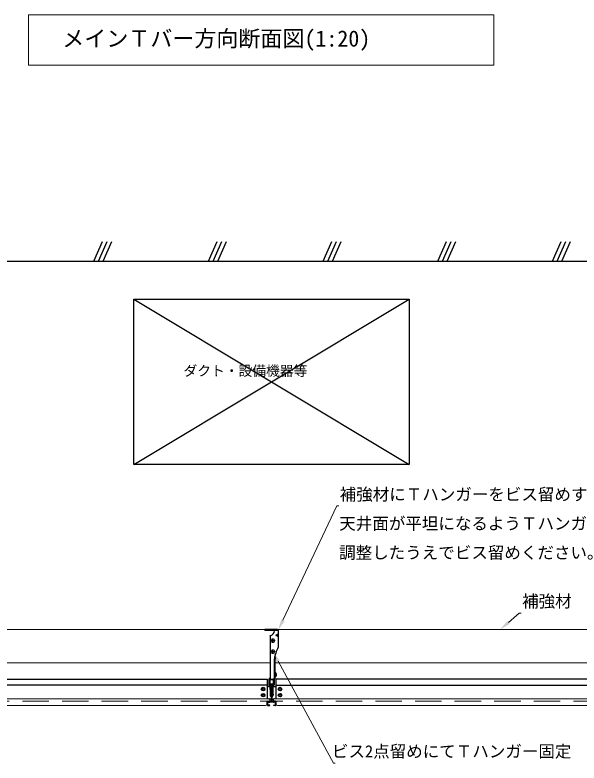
# Model space of a CAD drawing. Units: millimetres, scale not verified. Extents: x -446 to 404, y -405 to 200.
# Drawn here: x 46 to 97.2, y 64 to 132 of the extents above; entities that cross this region are included whole.
import ezdxf
from ezdxf.enums import TextEntityAlignment as Align

# ---------------------------------------------------------------- set-up
doc = ezdxf.new("R2010")
doc.units = ezdxf.units.MM
doc.header["$LTSCALE"] = 2
doc.linetypes.add('DASHED1', pattern=[1.8, 1.2, -0.6])
for name, color, linetype in [('1-0_断面', 134, 'Continuous'), ('2-4_○躯体', 134, 'Continuous'), ('2-9_○ｸﾛｽTﾊﾞｰ1200', 134, 'Continuous'), ('2-A_○ﾒｲﾝTﾊﾞｰ', 134, 'Continuous')]:
    doc.layers.add(name, color=color, linetype=linetype)
for name, color, linetype, lineweight in [('2-0_○注記', 134, 'Continuous', 18), ('2-7_○ﾀｯﾋﾟﾝｸﾞﾋﾞｽ等', 142, 'Continuous', 18), ('2-B_○ﾀﾞｲﾛｰﾄﾝ', 134, 'Continuous', 18), ('2-D_○補強材', 134, 'Continuous', 18), ('2-E_○寸法', 6, 'Continuous', 18)]:
    doc.layers.add(name, color=color, linetype=linetype, lineweight=lineweight)
doc.styles.add('ＭＳ ゴシック', font='')
doc.styles.get('ＭＳ ゴシック').set_extended_font_data('MS Gothic')

msp = doc.modelspace()

# ---------------------------------------------------------------- linework, layer by layer
at = {"layer": '1-0_断面'}
for p, q in [((69.83, 76.159), (69.83, 76.079)), ((69.91, 76.109), (69.91, 74.554)), ((69.83, 76.079), (68.71, 76.079)), ((69.165, 75.609), (69.165, 71.659)), ((69.709, 75.642), (69.909, 75.642)), ((69.555, 73.459), (69.555, 71.159)), ((69.61, 73.456), (69.61, 71.714)), ((69.62, 72.259), (69.61, 72.259)), ((69.695, 72.069), (69.695, 72.049)), ((69.72, 72.084), (69.71, 72.084)), ((69.72, 72.034), (69.71, 72.034)), ((69.72, 72.159), (69.72, 72.084)), ((69.72, 72.034), (69.72, 71.959)), ((69.055, 71.639), (69.055, 71.159)), ((69.135, 71.634), (69.135, 71.164)), ((69.16, 71.659), (69.555, 71.659)), ((69.475, 71.659), (69.475, 71.164)), ((69.62, 71.859), (69.61, 71.859)), ((69.255, 71.059), (69.155, 71.059)), ((69.16, 71.139), (69.255, 71.139)), ((69.255, 71.139), (69.255, 71.059)), ((69.45, 71.139), (69.355, 71.139)), ((69.355, 71.139), (69.355, 71.059)), ((69.455, 71.059), (69.355, 71.059))]:
    msp.add_line(p, q, dxfattribs=at)
for points in [[(69.86, 76.159), (68.71, 76.159), (68.71, 76.079)], [(69.909, 75.517), (69.709, 75.642), (69.909, 75.767)]]:
    msp.add_lwpolyline(points, dxfattribs=at)
for centre, radius, start, end in [((69.86, 76.109), 0.05, 0, 90), ((69.084, 76.078), 0.475, 279.75018, 0.16072), ((72.579, 73.084), 3.048, 151.1513, 172.92321), ((69.586, 73.655), 0.055, 345.42479, 78.8), ((72.579, 73.084), 2.993, 169.26019, 172.8584), ((69.62, 72.159), 0.1, 0, 90), ((69.71, 72.069), 0.015, 90, 180), ((69.71, 72.049), 0.015, 180, 270), ((69.155, 71.639), 0.1, 90, 180), ((69.16, 71.634), 0.025, 90, 180), ((69.555, 71.714), 0.055, 270, 0), ((69.62, 71.959), 0.1, 270, 0), ((69.155, 71.159), 0.1, 180, 270), ((69.16, 71.164), 0.025, 180, 270), ((69.45, 71.164), 0.025, 270, 0), ((69.455, 71.159), 0.1, 270, 0)]:
    msp.add_arc(centre, radius, start, end, dxfattribs=at)
at = {"layer": '2-0_○注記'}
msp.add_lwpolyline([(47.217, 131.975), (89.502, 131.975), (89.502, 127.41), (47.217, 127.41)], close=True, dxfattribs=at)
at = {"layer": '2-0_○注記', "color": 132}
for points in [[(70.337, 77.013), (75.245, 87.386), (75.406, 87.386)], [(90.822, 76.813), (91.811, 77.668), (91.973, 77.668)]]:
    msp.add_lwpolyline(points, dxfattribs=at)
for points in [[(70.187, 77.084), (70.488, 76.942), (69.91, 76.109)], [(90.713, 76.939), (90.931, 76.687), (90.066, 76.159)]]:
    msp.add_solid(points, dxfattribs=at)
at = {"layer": '2-4_○躯体'}
for p, q in [((53.162, 109.609), (53.962, 111.406)), ((53.579, 109.609), (54.378, 111.406)), ((53.995, 109.609), (54.795, 111.406)), ((63.579, 109.609), (64.378, 111.406)), ((63.995, 109.609), (64.795, 111.406)), ((64.412, 109.609), (65.212, 111.406)), ((73.995, 109.609), (74.795, 111.406)), ((74.412, 109.609), (75.212, 111.406)), ((74.829, 109.609), (75.628, 111.406)), ((84.412, 109.609), (85.212, 111.406)), ((84.829, 109.609), (85.628, 111.406)), ((85.245, 109.609), (86.045, 111.406)), ((94.829, 109.609), (95.628, 111.406)), ((95.245, 109.609), (96.045, 111.406)), ((95.662, 109.609), (96.462, 111.406)), ((16.929, 109.609), (121.68, 109.609)), ((56.805, 106.159), (81.805, 91.159)), ((56.805, 91.159), (81.805, 106.159))]:
    msp.add_line(p, q, dxfattribs=at)
msp.add_lwpolyline([(56.805, 106.159), (81.805, 106.159), (81.805, 91.159), (56.805, 91.159)], close=True, dxfattribs=at)
at = {"layer": '2-7_○ﾀｯﾋﾟﾝｸﾞﾋﾞｽ等'}
for p, q in [((69.222, 75.159), (69.622, 75.159)), ((69.274, 75.184), (69.347, 75.184)), ((69.274, 75.134), (69.347, 75.134)), ((69.397, 75.307), (69.397, 75.234)), ((69.397, 75.084), (69.397, 75.011)), ((69.422, 75.359), (69.422, 74.959)), ((69.447, 75.307), (69.447, 75.234)), ((69.447, 75.084), (69.447, 75.011)), ((69.497, 75.184), (69.57, 75.184)), ((69.497, 75.134), (69.57, 75.134)), ((69.222, 74.159), (69.622, 74.159)), ((69.274, 74.184), (69.347, 74.184)), ((69.274, 74.134), (69.347, 74.134)), ((69.397, 74.307), (69.397, 74.234)), ((69.397, 74.084), (69.397, 74.011)), ((69.422, 74.359), (69.422, 73.959)), ((69.447, 74.307), (69.447, 74.234)), ((69.447, 74.084), (69.447, 74.011)), ((69.497, 74.184), (69.57, 74.184)), ((69.497, 74.134), (69.57, 74.134))]:
    msp.add_line(p, q, dxfattribs=at)
for centre in [(69.422, 75.159), (69.422, 74.159)]:
    msp.add_circle(centre, 0.175, dxfattribs=at)
for centre, radius, start, end in [((69.422, 75.159), 0.15, 170.40593, 189.59407), ((69.347, 75.234), 0.05, 270, 0), ((69.347, 75.084), 0.05, 0, 90), ((69.422, 75.159), 0.15, 80.40593, 99.59407), ((69.422, 75.159), 0.15, 260.40593, 279.59407), ((69.497, 75.234), 0.05, 180, 270), ((69.497, 75.084), 0.05, 90, 180), ((69.422, 75.159), 0.15, 350.40593, 9.59407), ((69.422, 74.159), 0.15, 170.40593, 189.59407), ((69.347, 74.234), 0.05, 270, 0), ((69.347, 74.084), 0.05, 0, 90), ((69.422, 74.159), 0.15, 80.40593, 99.59407), ((69.497, 74.234), 0.05, 180, 270), ((69.497, 74.084), 0.05, 90, 180), ((69.422, 74.159), 0.15, 350.40593, 9.59407), ((69.422, 74.159), 0.15, 260.40593, 279.59407)]:
    msp.add_arc(centre, radius, start, end, dxfattribs=at)
at = {"layer": '2-9_○ｸﾛｽTﾊﾞｰ1200'}
for p, q in [((32.37, 71.659), (68.915, 71.659)), ((68.915, 71.659), (68.915, 69.864)), ((107.661, 71.659), (69.7, 71.659)), ((69.7, 71.659), (69.7, 69.864)), ((68.915, 71.129), (32.505, 71.129)), ((69.032, 71.009), (68.915, 71.009)), ((69.3, 71.009), (69.107, 71.009)), ((69.275, 71.009), (69.275, 69.859)), ((69.315, 71.009), (69.507, 71.009)), ((69.34, 71.009), (69.34, 69.859)), ((69.582, 71.009), (69.7, 71.009)), ((69.7, 71.129), (107.796, 71.129))]:
    msp.add_line(p, q, dxfattribs=at)
for points in [[(69.3, 71.009), (69.3, 69.859), (69.107, 69.859)], [(69.315, 71.009), (69.315, 69.859), (69.507, 69.859)]]:
    msp.add_lwpolyline(points, dxfattribs=at)
for centre, radius in [((68.54, 70.759), 0.165), ((68.54, 70.759), 0.1), ((70.075, 70.759), 0.165), ((70.075, 70.759), 0.1), ((68.54, 70.209), 0.165), ((68.54, 70.209), 0.1), ((70.075, 70.209), 0.165), ((70.075, 70.209), 0.1)]:
    msp.add_circle(centre, radius, dxfattribs=at)
for centre, start, end in [((69.07, 71.034), 213.85503, 326.14497), ((69.545, 71.034), 213.85503, 326.14497), ((69.07, 69.834), 33.85503, 146.14497), ((69.545, 69.834), 33.85503, 146.14497)]:
    msp.add_arc(centre, 0.0452, start, end, dxfattribs=at)
at = {"layer": '2-A_○ﾒｲﾝTﾊﾞｰ'}
for p, q in [((69.125, 71.609), (69.125, 71.164)), ((69.145, 71.164), (69.145, 71.609)), ((69.47, 71.164), (69.47, 71.609)), ((69.49, 71.609), (69.49, 71.179)), ((69.49, 71.609), (69.49, 71.164)), ((69.168, 70.74), (69.193, 70.906)), ((69.192, 70.736), (69.168, 70.74)), ((69.222, 71.205), (69.17, 71.154)), ((69.185, 71.139), (69.236, 71.191)), ((69.192, 70.768), (69.188, 70.737)), ((69.192, 70.897), (69.192, 70.162)), ((69.212, 70.897), (69.212, 70.162)), ((69.232, 70.897), (69.232, 70.162)), ((69.287, 70.969), (69.236, 70.954)), ((69.237, 70.684), (69.237, 70.434)), ((69.287, 70.684), (69.237, 70.684)), ((69.287, 70.948), (69.241, 70.935)), ((69.287, 70.928), (69.247, 70.916)), ((69.287, 71.17), (69.287, 69.674)), ((69.307, 69.674), (69.307, 71.17)), ((69.327, 71.17), (69.327, 69.674)), ((69.327, 70.969), (69.379, 70.954)), ((69.327, 70.948), (69.373, 70.935)), ((69.327, 70.928), (69.368, 70.916)), ((69.43, 71.139), (69.379, 71.191)), ((69.382, 70.897), (69.382, 70.579)), ((69.393, 71.205), (69.444, 71.154)), ((69.402, 70.897), (69.402, 70.579)), ((69.447, 70.74), (69.422, 70.906)), ((69.422, 70.897), (69.422, 70.579)), ((69.422, 70.768), (69.427, 70.737)), ((69.422, 70.736), (69.447, 70.74)), ((69.192, 70.307), (69.168, 70.303)), ((69.168, 70.303), (69.193, 70.152)), ((69.177, 70.579), (69.177, 70.559)), ((69.192, 70.579), (69.177, 70.579)), ((69.192, 70.559), (69.177, 70.559)), ((69.187, 70.559), (69.187, 70.539)), ((69.192, 70.539), (69.187, 70.539)), ((69.188, 70.306), (69.192, 70.278)), ((69.287, 70.089), (69.236, 70.104)), ((69.287, 70.434), (69.237, 70.434)), ((69.287, 70.11), (69.241, 70.123)), ((69.287, 70.131), (69.247, 70.143)), ((69.437, 70.579), (69.327, 70.579)), ((69.437, 70.559), (69.327, 70.559)), ((69.427, 70.539), (69.327, 70.539)), ((69.327, 70.434), (69.377, 70.434)), ((69.327, 70.131), (69.368, 70.143)), ((69.327, 70.11), (69.373, 70.123)), ((69.327, 70.089), (69.379, 70.104)), ((69.377, 70.539), (69.377, 70.434)), ((69.382, 70.539), (69.382, 70.162)), ((69.402, 70.539), (69.402, 70.162)), ((69.422, 70.539), (69.422, 70.162)), ((69.422, 70.307), (69.447, 70.303)), ((69.427, 70.306), (69.422, 70.278)), ((69.447, 70.303), (69.422, 70.152)), ((69.427, 70.559), (69.427, 70.539)), ((69.437, 70.579), (69.437, 70.559)), ((68.932, 69.309), (68.932, 69.609)), ((68.954, 69.307), (68.954, 69.609)), ((68.983, 69.659), (69.124, 69.657)), ((68.983, 69.638), (69.124, 69.635)), ((68.985, 69.575), (69.129, 69.572)), ((68.986, 69.616), (69.129, 69.614)), ((68.986, 69.616), (68.986, 69.596)), ((68.986, 69.596), (69.129, 69.594)), ((69.118, 69.309), (69.02, 69.302)), ((69.021, 69.281), (69.02, 69.302)), ((69.148, 69.648), (69.145, 69.626)), ((69.167, 69.646), (69.164, 69.624)), ((69.185, 69.651), (69.197, 69.637)), ((69.193, 69.624), (69.421, 69.624)), ((69.193, 69.603), (69.421, 69.603)), ((69.2, 69.663), (69.212, 69.65)), ((69.257, 69.644), (69.223, 69.644)), ((69.357, 69.644), (69.391, 69.644)), ((69.414, 69.663), (69.403, 69.65)), ((69.43, 69.651), (69.418, 69.637)), ((69.447, 69.646), (69.45, 69.624)), ((69.467, 69.648), (69.47, 69.626)), ((69.629, 69.616), (69.485, 69.614)), ((69.629, 69.596), (69.486, 69.594)), ((69.63, 69.575), (69.486, 69.572)), ((69.631, 69.659), (69.49, 69.657)), ((69.632, 69.638), (69.491, 69.635)), ((69.497, 69.309), (69.595, 69.302)), ((69.593, 69.281), (69.595, 69.302)), ((69.629, 69.616), (69.629, 69.596)), ((69.661, 69.307), (69.661, 69.609)), ((69.682, 69.309), (69.682, 69.609)), ((68.98, 69.281), (69.12, 69.281)), ((68.982, 69.259), (69.12, 69.259)), ((69.12, 69.288), (69.021, 69.281)), ((69.495, 69.288), (69.593, 69.281)), ((69.635, 69.281), (69.495, 69.281)), ((69.632, 69.259), (69.495, 69.259))]:
    msp.add_line(p, q, dxfattribs=at)
msp.add_lwpolyline([(69.327, 70.684), (69.377, 70.684), (69.377, 70.579)], dxfattribs=at)
for centre in [(69.124, 69.657), (69.49, 69.657)]:
    msp.add_circle(centre, 0.0021, dxfattribs=at)
for centre, radius, start, end in [((69.175, 71.609), 0.05, 81.36794, 180), ((69.175, 71.609), 0.03, 81.36794, 180), ((69.307, 72.482), 0.853, 261.36794, 278.63206), ((69.307, 72.482), 0.833, 261.36794, 278.63206), ((69.44, 71.609), 0.05, 0, 98.63206), ((69.44, 71.609), 0.03, 0, 98.63206), ((69.16, 71.164), 0.035, 180, 315), ((69.16, 71.164), 0.015, 180, 315), ((69.252, 70.897), 0.06, 106.09375, 180), ((69.252, 70.897), 0.04, 106.09375, 180), ((69.257, 71.17), 0.05, 0, 135), ((69.252, 70.897), 0.02, 106.09375, 180), ((69.257, 71.17), 0.03, 0, 135), ((69.357, 71.17), 0.05, 45, 180), ((69.357, 71.17), 0.03, 45, 180), ((69.362, 70.897), 0.02, 0, 73.90625), ((69.362, 70.897), 0.04, 0, 73.90625), ((69.362, 70.897), 0.06, 0, 73.90625), ((69.455, 71.164), 0.035, 225, 0), ((69.455, 71.164), 0.015, 225, 0), ((69.252, 70.162), 0.06, 180, 253.90625), ((69.252, 70.162), 0.04, 180, 253.90625), ((69.252, 70.162), 0.02, 180, 253.90625), ((69.362, 70.162), 0.02, 286.09375, 0), ((69.362, 70.162), 0.04, 286.09375, 0), ((69.362, 70.162), 0.06, 286.09375, 0), ((68.982, 69.609), 0.05, 88.98761, 180), ((68.982, 69.309), 0.05, 180, 270), ((68.982, 69.609), 0.0285, 88.98761, 180), ((68.98, 69.307), 0.026, 180, 270), ((68.986, 69.606), 0.0315, 88.98761, 268.98761), ((68.986, 69.606), 0.01, 88.98761, 268.98761), ((69.12, 69.284), 0.025, 270, 94.05), ((69.124, 69.635), 0.0215, 268.98761, 88.98761), ((69.13, 69.629), 0.035, 268.98761, 352), ((69.13, 69.629), 0.0565, 268.98761, 321.35221), ((69.13, 69.629), 0.015, 268.98761, 352), ((69.177, 69.644), 0.03, 40, 172), ((69.193, 69.578), 0.0465, 90, 141.35221), ((69.177, 69.644), 0.01, 40, 172), ((69.193, 69.578), 0.025, 90, 141.35221), ((69.223, 69.659), 0.035, 220, 270), ((69.223, 69.659), 0.015, 220, 270), ((69.257, 69.674), 0.05, 270, 0), ((69.257, 69.674), 0.03, 270, 0), ((69.357, 69.674), 0.05, 180, 270), ((69.357, 69.674), 0.03, 180, 270), ((69.391, 69.659), 0.015, 270, 320), ((69.391, 69.659), 0.035, 270, 320), ((69.437, 69.644), 0.03, 8, 140), ((69.421, 69.578), 0.0465, 38.64779, 90), ((69.421, 69.578), 0.025, 38.64779, 90), ((69.437, 69.644), 0.01, 8, 140), ((69.485, 69.629), 0.0565, 218.64779, 271.01239), ((69.485, 69.629), 0.035, 188, 271.01239), ((69.491, 69.635), 0.0215, 91.01239, 271.01239), ((69.485, 69.629), 0.015, 188, 271.01239), ((69.495, 69.284), 0.025, 85.95, 270), ((69.629, 69.606), 0.0315, 271.01239, 91.01239), ((69.629, 69.606), 0.01, 271.01239, 91.01239), ((69.632, 69.609), 0.05, 0, 91.01239), ((69.632, 69.609), 0.0285, 0, 91.01239), ((69.632, 69.309), 0.05, 270, 0), ((69.635, 69.307), 0.026, 270, 0), ((69.12, 69.284), 0.0035, 270, 94.05), ((69.495, 69.284), 0.0035, 85.95, 270)]:
    msp.add_arc(centre, radius, start, end, dxfattribs=at)
at = {"layer": '2-B_○ﾀﾞｲﾛｰﾄﾝ'}
for p, q in [((69.137, 69.861), (39.473, 69.861)), ((68.887, 69.656), (68.887, 69.386)), ((69.137, 69.656), (68.887, 69.656)), ((69.137, 69.861), (69.137, 69.656)), ((69.473, 69.861), (99.137, 69.861)), ((69.473, 69.861), (69.473, 69.656)), ((69.473, 69.656), (69.723, 69.656)), ((69.723, 69.656), (69.723, 69.386)), ((68.762, 69.261), (39.848, 69.261)), ((69.848, 69.261), (98.762, 69.261))]:
    msp.add_line(p, q, dxfattribs=at)
at = {"layer": '2-B_○ﾀﾞｲﾛｰﾄﾝ', "linetype": 'DASHED1'}
for p, q in [((39.473, 69.656), (68.904, 69.656)), ((99.137, 69.656), (69.705, 69.656))]:
    msp.add_line(p, q, dxfattribs=at)
at = {"layer": '2-B_○ﾀﾞｲﾛｰﾄﾝ'}
for centre, start, end in [((68.762, 69.386), 270, 0), ((69.848, 69.386), 180, 270)]:
    msp.add_arc(centre, 0.125, start, end, dxfattribs=at)
at = {"layer": '2-D_○補強材'}
for p, q in [((31.286, 76.159), (106.577, 76.159)), ((69.165, 73.159), (31.537, 73.159)), ((106.828, 73.159), (69.61, 73.159))]:
    msp.add_line(p, q, dxfattribs=at)
at = {"layer": '2-E_○寸法', "color": 132}
msp.add_lwpolyline([(69.9, 73.281), (74.919, 64.045), (75.081, 64.045)], dxfattribs=at)
msp.add_solid([(70.046, 73.36), (69.753, 73.201), (69.422, 74.159)], dxfattribs=at)

# ---------------------------------------------------------------- texts
at = {"layer": '2-0_○注記', "style": 'ＭＳ ゴシック'}
for s, height, p in [('メインＴバー方向断面図(1:20)', 1.466, (50.294, 128.663)), ('補強材にＴハンガーをビス留めする際は', 1.1, (75.495, 87.562)), ('天井面が平坦になるようＴハンガーの高さを', 1.1, (75.457, 84.917)), ('調整したうえでビス留めください。', 1.1, (75.449, 82.272)), ('補強材', 1.1, (92.062, 77.859))]:
    msp.add_text(s, height=height, dxfattribs=at).set_placement(p, align=Align.BOTTOM_LEFT)
at = {"layer": '2-4_○躯体', "style": 'ＭＳ ゴシック'}
msp.add_text('ダクト・設備機器等', height=0.9164, dxfattribs=at).set_placement((61.308, 98.931), align=Align.BOTTOM_LEFT)
at = {"layer": '2-E_○寸法', "color": 134, "style": 'ＭＳ ゴシック'}
msp.add_text('ビス2点留めにてＴハンガー固定', height=1.1, dxfattribs=at).set_placement((74.789, 64.228), align=Align.BOTTOM_LEFT)

doc.saveas('drawing.dxf')
